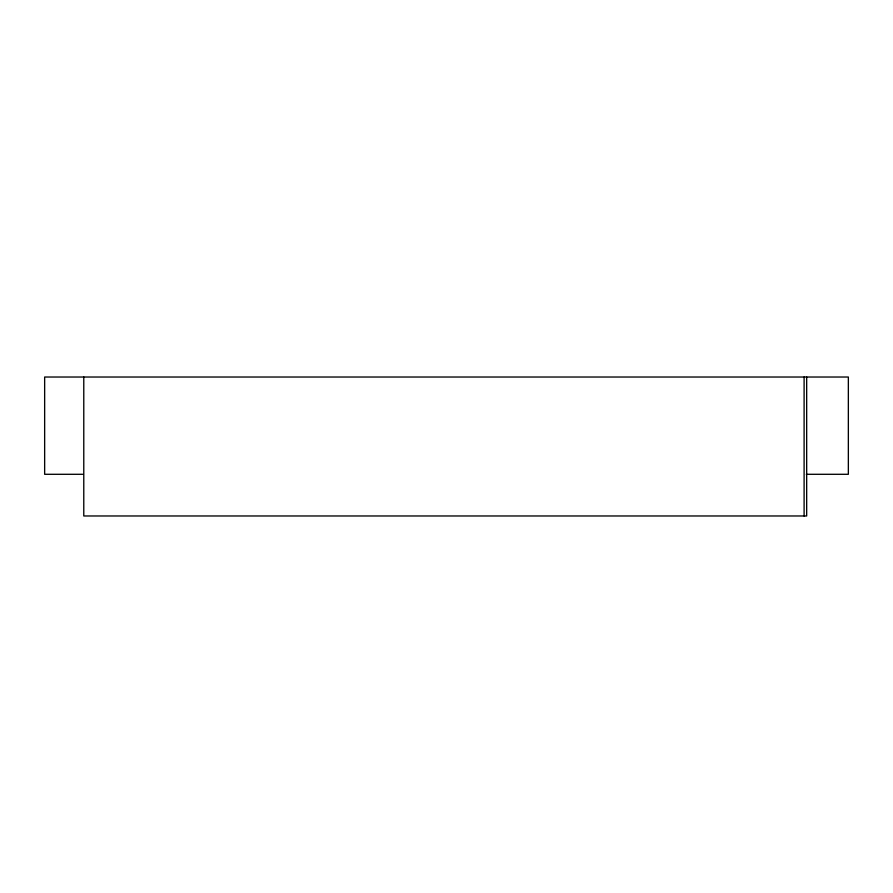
<?xml version="1.0" encoding="UTF-8"?>
<svg xmlns="http://www.w3.org/2000/svg" width="893" height="893" viewBox="0 0 893 893"><rect width="100%" height="100%" fill="white"/><g stroke="black" fill="none" stroke-linecap="round" stroke-linejoin="round"><path stroke-width="1.34" d="M82.703 474.295L44.65 474.295L44.65 377.025L848.35 377.025L848.35 474.295L806.323 474.295M806.669 377.025L806.669 515.975L83.775 515.975L83.775 377.025M804.102 377.025L804.102 515.975"/></g></svg>
